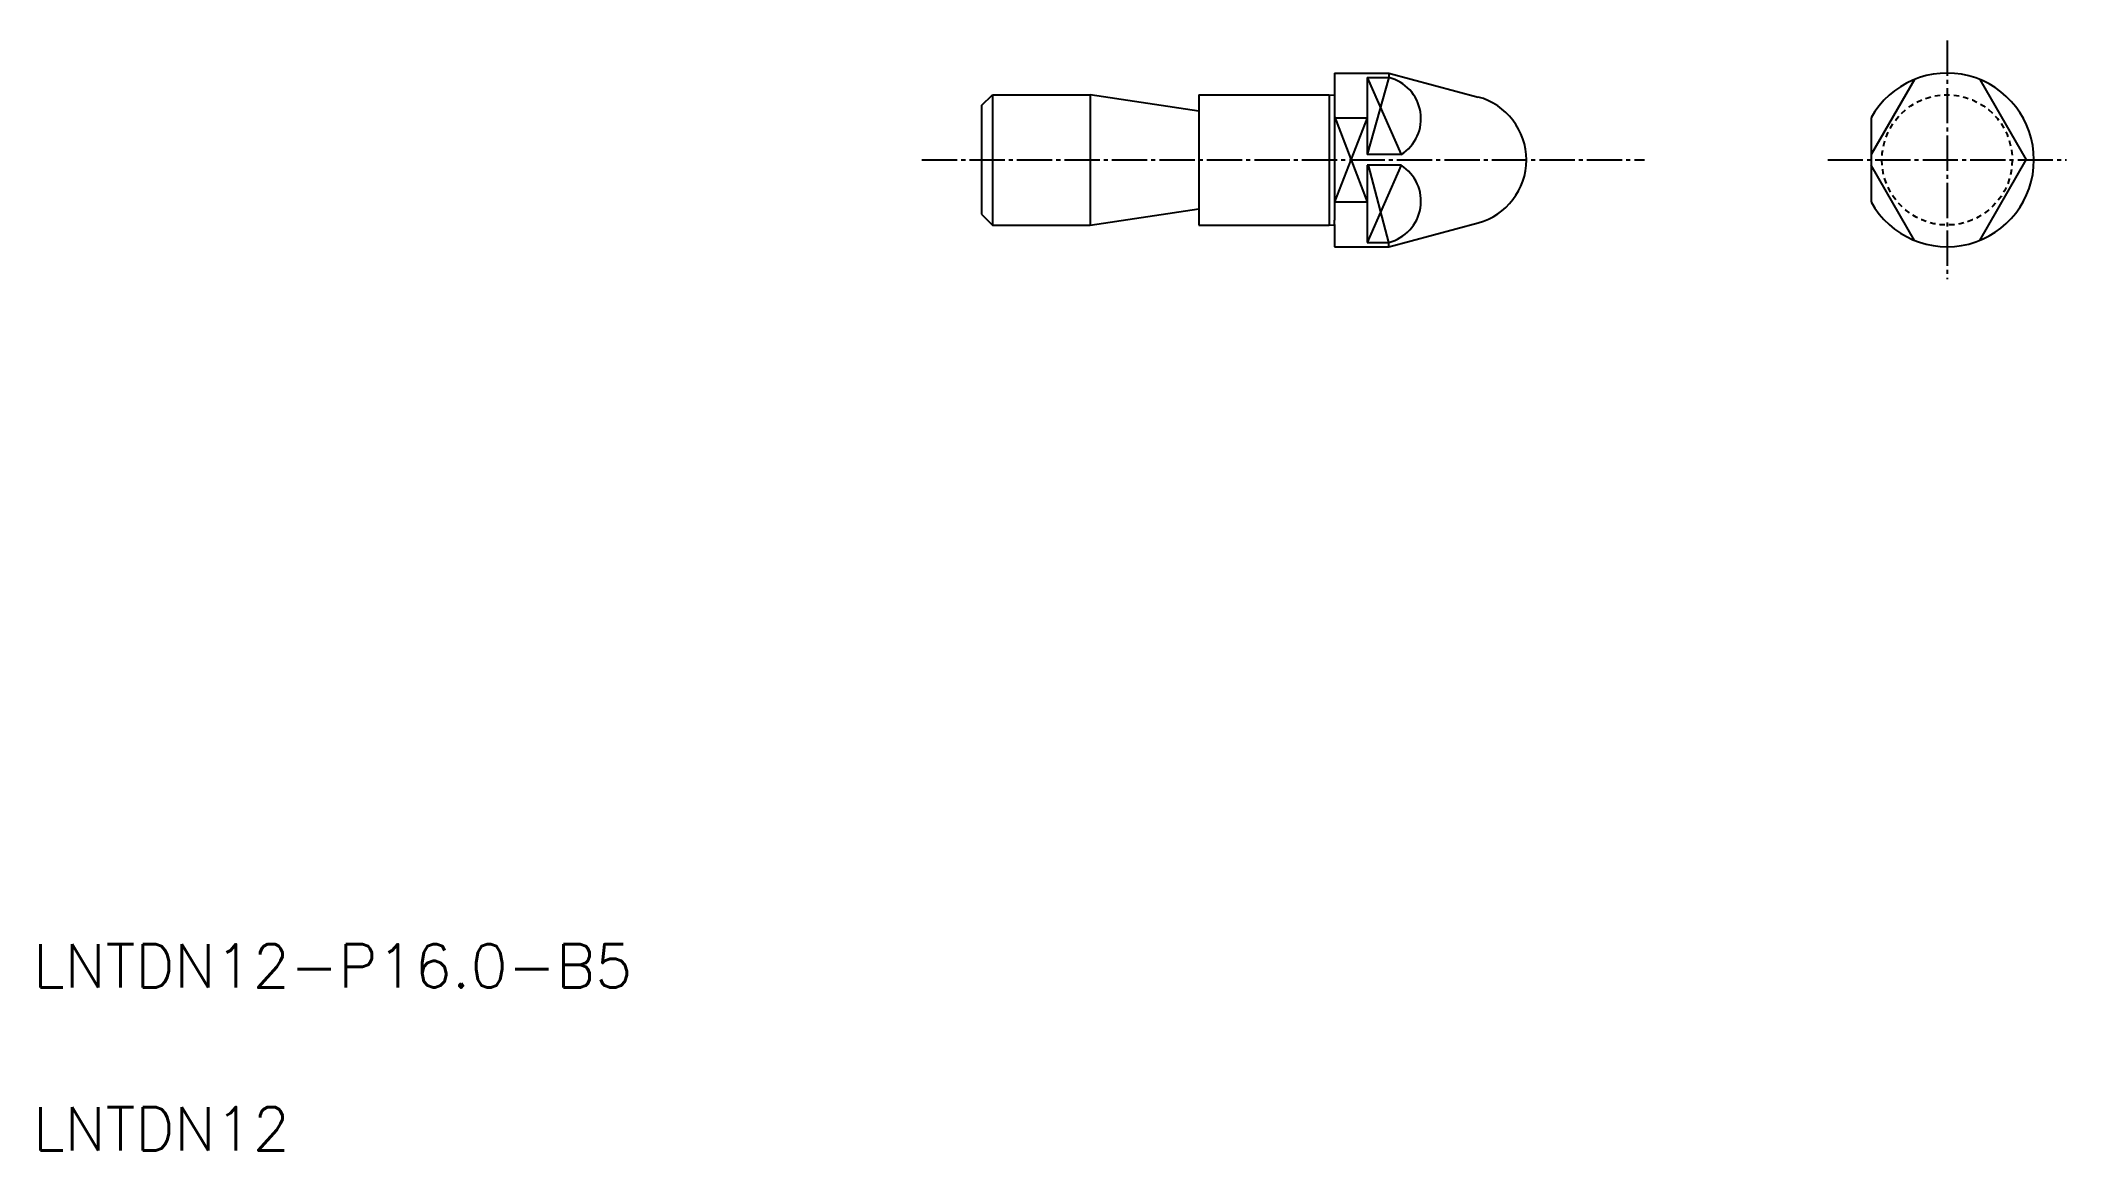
# Model space of a CAD drawing. Extents: x 11 to 197, y 10 to 112.
import ezdxf

# ---------------------------------------------------------------- set-up
doc = ezdxf.new("R2010")
doc.units = 0
doc.header["$LTSCALE"] = 0.25
doc.linetypes.add('CENTER', pattern=[17.5, 13, -1.5, 1.5, -1.5])
doc.linetypes.add('DASHED', pattern=[3.5, 2, -1.5])
doc.layers.get('0').update_dxf_attribs({"linetype": 'CONTINUOUS'})
doc.layers.add('CENTER', color=1, linetype='CENTER')
doc.styles.get("Standard").update_dxf_attribs({"font": 'txt', "height": 3.2, "bigfont": 'BIGFONT'})

msp = doc.modelspace()

# ---------------------------------------------------------------- linework, layer by layer
at = {"linetype": 'CONTINUOUS'}
for p, q in [((129.87, 109.25), (129.87, 95.7)), ((129.87, 109.25), (134.87, 109.25)), ((132.87, 108.85), (132.87, 101.74)), ((132.87, 108.85), (134.87, 108.85)), ((134.87, 109.25), (143.1, 107.04)), ((134.87, 109.25), (134.87, 108.85)), ((183.3, 108.67), (179.3, 101.74)), ((189.3, 108.67), (193.58, 101.25)), ((97.37, 106.25), (98.37, 107.25)), ((98.37, 107.25), (107.37, 107.25)), ((98.37, 107.25), (98.37, 95.25)), ((107.37, 107.25), (107.37, 95.25)), ((117.37, 105.75), (107.37, 107.25)), ((117.37, 107.25), (117.37, 95.25)), ((117.37, 107.25), (129.37, 107.25)), ((129.37, 107.25), (129.37, 95.25)), ((97.37, 106.25), (97.37, 96.25)), ((129.87, 105.12), (132.87, 105.12)), ((179.3, 105.12), (179.3, 97.38)), ((189.3, 93.83), (193.58, 101.25)), ((132.87, 100.76), (132.87, 93.65)), ((183.3, 93.83), (179.3, 100.76)), ((129.87, 97.38), (132.87, 97.38)), ((97.37, 96.25), (98.37, 95.25)), ((98.37, 95.25), (107.37, 95.25)), ((107.37, 95.25), (117.37, 96.75)), ((117.37, 95.25), (129.37, 95.25)), ((129.87, 95.3), (129.87, 93.25)), ((134.87, 93.25), (143.1, 95.45)), ((132.87, 93.65), (134.87, 93.65)), ((134.87, 93.25), (134.87, 93.65)), ((129.87, 93.25), (134.87, 93.25))]:
    msp.add_line(p, q, dxfattribs=at)
at = {"color": 3}
for p, q in [((134.87, 108.85), (132.87, 101.74)), ((132.87, 108.85), (136.02, 101.74)), ((129.87, 105.25), (132.87, 97.38)), ((132.87, 105.12), (129.87, 97.38)), ((136.02, 100.76), (132.87, 93.65)), ((134.87, 93.65), (133, 100.76))]:
    msp.add_line(p, q, dxfattribs=at)
for p, q in [((129.37, 107.25), (129.87, 107.22)), ((129.87, 105.25), (129.87, 105.25)), ((129.87, 101.25), (129.87, 101.25)), ((136.02, 101.74), (132.87, 101.74)), ((136.02, 100.76), (132.87, 100.76)), ((129.37, 95.25), (129.87, 95.27)), ((129.87, 95.3), (129.87, 95.7))]:
    msp.add_line(p, q)
at = {"color": 3, "linetype": 'DASHED'}
msp.add_circle((186.3, 101.25), 6, dxfattribs=at)
at = {"linetype": 'CONTINUOUS'}
for centre, radius, start, end in [((133.93, 105.05), 3.91, 302.2031, 76.1323), ((186.3, 101.25), 8, 0, 151.045), ((141.55, 101.25), 6, 285, 75), ((186.3, 101.25), 8, 208.955, 0), ((133.93, 97.45), 3.91, 283.8677, 57.7969)]:
    msp.add_arc(centre, radius, start, end, dxfattribs=at)
at = {"layer": 'CENTER', "color": 1, "linetype": 'CENTER'}
for p, q in [((186.3, 112.25), (186.3, 90.25)), ((91.87, 101.25), (158.42, 101.25)), ((175.3, 101.25), (197.3, 101.25))]:
    msp.add_line(p, q, dxfattribs=at)

# ---------------------------------------------------------------- texts
for s, p in [('LNTDN12-P16.0-B5', (10, 25)), ('LNTDN12', (10, 10))]:
    msp.add_text(s, height=4).set_placement(p)

doc.saveas('drawing.dxf')
